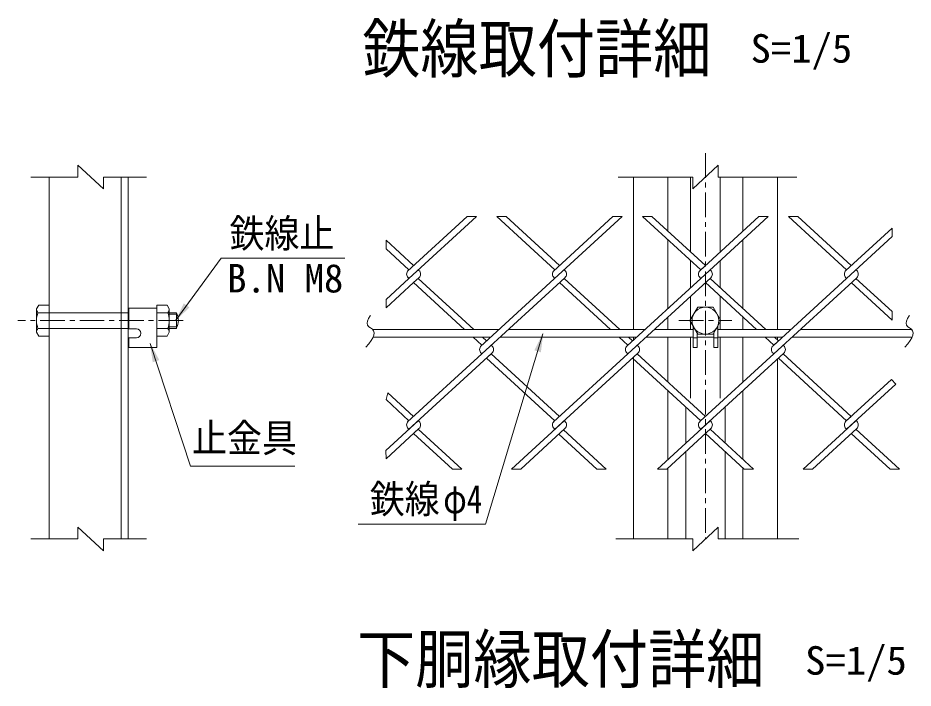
# Model space of a CAD drawing. Units: millimetres, scale not verified, with parts at other scales. Extents: x -4455 to 4455, y -3150 to 3150.
# Drawn here: x 1279 to 2641, y 304 to 1324 of the extents above; entities that cross this region are included whole.
import ezdxf
from ezdxf.enums import TextEntityAlignment as Align

# ---------------------------------------------------------------- set-up
doc = ezdxf.new("R2010")
doc.units = ezdxf.units.MM
doc.header["$LTSCALE"] = 30
doc.linetypes.add('DASHED', pattern=[7.5, 6, -1.5])
doc.linetypes.add('USER1', pattern=[2, 1.25, -0.25, 0.25, -0.25])
doc.layers.add('0-4_7詳細', color=7, linetype='Continuous', lineweight=18)
doc.styles.add('ＭＳ ゴシック', font='')
doc.styles.get('ＭＳ ゴシック').set_extended_font_data('MS Gothic')

msp = doc.modelspace()

# ---------------------------------------------------------------- linework, layer by layer
at = {"layer": '0-4_7詳細', "color": 1, "linetype": 'USER1'}
for p, q in [((2325.2, 1118.08), (2325.2, 531.05)), ((1530.43, 863.16), (1278.94, 863.16)), ((2284.9, 863.16), (2365.55, 863.16))]:
    msp.add_line(p, q, dxfattribs=at)
at = {"layer": '0-4_7詳細', "color": 4}
for p, q in [((1409.13, 1063.36), (1370.36, 1099.36)), ((1370.36, 1081.36), (1370.36, 1099.36)), ((2305.81, 1063.36), (2344.59, 1099.36)), ((2344.59, 1081.36), (2344.59, 1099.36)), ((1370.36, 1081.36), (1298.79, 1081.36)), ((1409.13, 1081.36), (1409.13, 1063.36)), ((1409.13, 1081.36), (1474.4, 1081.36)), ((2305.81, 1081.36), (2192.65, 1081.36)), ((2305.81, 1081.36), (2305.81, 1063.36)), ((2344.59, 1081.36), (2464.16, 1081.36)), ((1370.36, 531.05), (1370.36, 549.05)), ((1409.13, 513.05), (1370.36, 549.05)), ((2305.81, 513.05), (2344.59, 549.05)), ((2344.59, 531.05), (2344.59, 549.05)), ((1370.36, 531.05), (1298.79, 531.05)), ((1409.13, 531.05), (1474.4, 531.05)), ((1409.13, 531.05), (1409.13, 513.05)), ((2305.81, 531.05), (2189, 531.05)), ((2305.81, 531.05), (2305.81, 513.05)), ((2344.59, 531.05), (2467.4, 531.05))]:
    msp.add_line(p, q, dxfattribs=at)
at = {"layer": '0-4_7詳細', "lineweight": 9}
for p, q in [((1326.56, 1081.36), (1326.56, 531.05)), ((1436.06, 1081.36), (1436.06, 531.05)), ((1446.56, 1081.36), (1446.56, 531.05)), ((2215.7, 1081.36), (2215.7, 849.81)), ((2268.2, 1081.36), (2268.2, 999.2)), ((2302.7, 1081.36), (2302.7, 967.59)), ((2347.7, 1081.36), (2347.7, 967.59)), ((2382.2, 1081.36), (2382.2, 999.2)), ((2434.7, 1081.36), (2434.7, 849.81)), ((2268.2, 986.18), (2268.2, 881.72)), ((2382.2, 986.18), (2382.2, 881.72)), ((2302.7, 954.57), (2302.7, 913.33)), ((2347.7, 954.57), (2347.7, 913.33)), ((2317.02, 939.48), (2325.2, 946.97)), ((2317.02, 928.42), (2318.09, 927.44)), ((2302.7, 900.31), (2302.7, 849.81)), ((2347.7, 900.31), (2347.7, 849.81)), ((1307.36, 880.92), (1310.68, 886.68)), ((1310.68, 886.68), (1326.56, 886.68)), ((1326.56, 839.64), (1326.56, 886.68)), ((1490.18, 839.64), (1490.18, 886.68)), ((1307.36, 845.4), (1307.36, 880.92)), ((1309.42, 875.16), (1326.56, 875.16)), ((1447.58, 882.12), (1447.58, 850.62)), ((1507.32, 875.16), (1490.18, 875.16)), ((1509.38, 845.4), (1509.38, 880.92)), ((1509.38, 875.16), (1520.04, 875.16)), ((1520.04, 851.16), (1520.04, 875.16)), ((2268.2, 868.7), (2268.2, 849.81)), ((2382.2, 868.7), (2382.2, 849.81)), ((1309.42, 851.16), (1326.56, 851.16)), ((1447.58, 850.62), (1459.43, 850.62)), ((1507.32, 851.16), (1490.18, 851.16)), ((1509.38, 845.4), (1506.05, 839.64)), ((1509.38, 851.16), (1520.04, 851.16)), ((2011.35, 849.81), (1818.61, 849.81)), ((2233.38, 849.81), (2025.56, 849.81)), ((2306.45, 849.81), (2247.59, 849.81)), ((2306.45, 854.9), (2306.45, 822.12)), ((2308.92, 850.62), (2306.45, 850.62)), ((2341.48, 850.62), (2343.95, 850.62)), ((2343.95, 854.9), (2343.95, 822.12)), ((2455.41, 849.81), (2343.95, 849.81)), ((2638.88, 849.81), (2469.62, 849.81)), ((1446.56, 714.81), (1446.56, 834.81)), ((1447.58, 837.12), (1459.43, 837.12)), ((1447.58, 837.12), (1447.58, 822.12)), ((1506.05, 839.64), (1490.18, 839.64)), ((1998.25, 837.81), (1819.34, 837.81)), ((2220.28, 837.81), (2012.46, 837.81)), ((2215.7, 837.81), (2215.7, 833.61)), ((2306.45, 837.81), (2234.49, 837.81)), ((2268.2, 837.81), (2268.2, 769.71)), ((2302.7, 837.81), (2302.7, 744.97)), ((2312.45, 837.12), (2306.45, 837.12)), ((2312.45, 844.51), (2312.45, 822.12)), ((2337.95, 837.81), (2312.45, 837.81)), ((2337.95, 837.12), (2343.95, 837.12)), ((2442.31, 837.81), (2343.95, 837.81)), ((2347.7, 837.81), (2347.7, 744.97)), ((2382.2, 837.81), (2382.2, 769.71)), ((2434.7, 837.81), (2434.7, 833.61)), ((2639.61, 837.81), (2456.52, 837.81)), ((1447.58, 822.12), (1490.18, 822.12)), ((2221.29, 825.71), (2222.36, 824.73)), ((2221.29, 825.71), (2222.36, 824.73)), ((2312.45, 822.12), (2306.45, 822.12)), ((2443.32, 825.71), (2444.39, 824.73)), ((2443.32, 825.71), (2444.39, 824.73)), ((2215.7, 807.57), (2215.7, 531.05)), ((2434.7, 804.79), (2434.7, 531.05)), ((2268.2, 756.69), (2268.2, 652.22)), ((2382.2, 756.69), (2382.2, 652.22)), ((2295.2, 731.95), (2295.2, 676.97)), ((2355.2, 731.95), (2355.2, 676.97)), ((2295.2, 663.94), (2295.2, 531.05)), ((2355.2, 663.94), (2355.2, 531.05)), ((2268.2, 639.2), (2268.2, 531.05)), ((2382.2, 639.2), (2382.2, 531.05))]:
    msp.add_line(p, q, dxfattribs=at)
at = {"layer": '0-4_7詳細', "color": 3}
for p, q in [((1871.9, 938.5), (1962.51, 1021.53)), ((1874.04, 927.44), (1976.72, 1021.53)), ((1962.51, 1021.53), (1976.72, 1021.53)), ((2007.59, 1021.53), (2096.07, 940.46)), ((2007.59, 1021.53), (2021.8, 1021.53)), ((2021.8, 1021.53), (2103.17, 946.97)), ((2093.93, 938.5), (2184.54, 1021.53)), ((2095, 926.46), (2198.75, 1021.53)), ((2184.54, 1021.53), (2198.75, 1021.53)), ((2229.62, 1021.53), (2318.09, 940.46)), ((2229.62, 1021.53), (2243.83, 1021.53)), ((2243.83, 1021.53), (2325.2, 946.97)), ((2317.02, 939.48), (2406.57, 1021.53)), ((2318.09, 927.44), (2420.78, 1021.53)), ((2406.57, 1021.53), (2420.78, 1021.53)), ((2451.65, 1021.53), (2540.12, 940.46)), ((2451.65, 1021.53), (2465.86, 1021.53)), ((2465.86, 1021.53), (2547.23, 946.97)), ((2539.05, 939.48), (2609.34, 1003.89)), ((2609.34, 1003.89), (2609.34, 990.87)), ((1839.11, 985.48), (1881.14, 946.97)), ((1839.11, 972.46), (1839.11, 985.48)), ((2540.12, 927.44), (2609.34, 990.87)), ((1839.11, 972.46), (1874.04, 940.46)), ((1888.25, 940.46), (1889.32, 939.48)), ((1888.25, 940.46), (1889.32, 939.48)), ((2110.28, 940.46), (2111.35, 939.48)), ((2110.28, 940.46), (2111.35, 939.48)), ((2332.3, 940.46), (2333.37, 939.48)), ((2332.3, 940.46), (2333.37, 939.48)), ((2554.33, 940.46), (2555.4, 939.48)), ((2554.33, 940.46), (2555.4, 939.48)), ((2554.33, 940.46), (2555.4, 939.48)), ((2554.33, 940.46), (2555.4, 939.48)), ((1839.11, 895.44), (1874.04, 927.44)), ((1872.6, 928.76), (1874.04, 927.44)), ((1872.6, 928.76), (1874.04, 927.44)), ((1872.97, 928.42), (1874.04, 927.44)), ((1872.97, 928.42), (1874.04, 927.44)), ((1881.14, 920.93), (1889.32, 928.42)), ((1888.25, 927.44), (1972.97, 849.81)), ((1982.91, 823.75), (2095, 926.46)), ((1985.05, 812.69), (2111.35, 928.42)), ((2095, 928.42), (2096.07, 927.44)), ((2110.28, 927.44), (2194.99, 849.81)), ((2206.01, 824.73), (2318.09, 927.44)), ((2332.3, 927.44), (2417.02, 849.81)), ((2428.04, 824.73), (2540.12, 927.44)), ((2429.11, 812.69), (2555.4, 928.42)), ((2539.05, 928.42), (2540.12, 927.44)), ((2554.33, 927.44), (2609.34, 877.03)), ((1839.11, 882.41), (1881.14, 920.93)), ((1881.14, 920.93), (1958.76, 849.81)), ((2103.17, 920.93), (2180.78, 849.81)), ((2325.2, 920.93), (2402.81, 849.81)), ((2547.23, 920.93), (2609.34, 864.01)), ((1839.11, 882.41), (1839.11, 895.44)), ((2609.34, 877.03), (2609.34, 864.01)), ((1971.85, 837.81), (1985.05, 825.71)), ((1986.06, 837.81), (1992.16, 832.22)), ((2193.88, 837.81), (2207.08, 825.71)), ((2208.09, 837.81), (2214.19, 832.22)), ((2415.91, 837.81), (2429.11, 825.71)), ((2428.04, 824.73), (2436.21, 832.22)), ((2430.12, 837.81), (2436.21, 832.22)), ((1999.26, 825.71), (2000.33, 824.73)), ((1999.26, 825.71), (2000.33, 824.73)), ((1871.9, 709), (1985.05, 812.69)), ((1872.97, 696.96), (2000.33, 813.67)), ((1983.61, 814.01), (1985.05, 812.69)), ((1983.98, 813.67), (1985.05, 812.69)), ((1983.98, 813.67), (1985.05, 812.69)), ((1992.16, 806.18), (2000.33, 813.67)), ((1992.16, 806.18), (2096.07, 710.97)), ((1999.26, 812.69), (2103.17, 717.48)), ((2093.93, 709), (2207.08, 812.69)), ((2095, 696.96), (2222.36, 813.67)), ((2214.19, 806.18), (2318.09, 710.97)), ((2221.29, 812.69), (2325.2, 717.48)), ((2317.02, 709.99), (2429.11, 812.69)), ((2318.09, 697.95), (2444.39, 813.67)), ((2428.04, 813.67), (2429.11, 812.69)), ((2436.21, 806.18), (2540.12, 710.97)), ((2443.32, 812.69), (2547.23, 717.48)), ((2539.05, 709.99), (2608.57, 773.69)), ((2540.12, 697.95), (2615.1, 766.65)), ((2608.57, 773.69), (2615.1, 766.65)), ((1841.86, 753.47), (1839.11, 742.97)), ((1841.86, 753.47), (1881.14, 717.48)), ((1839.11, 742.97), (1874.04, 710.97)), ((1838.94, 665.78), (1888.25, 710.97)), ((1888.25, 710.97), (1889.32, 709.99)), ((1888.25, 710.97), (1889.32, 709.99)), ((2030.04, 637.45), (2110.28, 710.97)), ((2110.28, 710.97), (2111.35, 709.99)), ((2110.28, 710.97), (2111.35, 709.99)), ((2252.07, 637.45), (2332.3, 710.97)), ((2332.3, 710.97), (2333.37, 709.99)), ((2332.3, 710.97), (2333.37, 709.99)), ((2474.1, 637.45), (2554.33, 710.97)), ((2539.05, 709.99), (2547.23, 717.48)), ((2554.33, 710.97), (2555.4, 709.99)), ((2554.33, 710.97), (2555.4, 709.99)), ((1839.16, 652.96), (1889.32, 698.93)), ((1872.97, 698.93), (1874.04, 697.95)), ((1872.97, 698.93), (1874.04, 697.95)), ((1881.14, 691.43), (1889.32, 698.93)), ((1888.25, 697.95), (1954.27, 637.45)), ((2044.25, 637.45), (2111.35, 698.93)), ((2095, 698.93), (2096.07, 697.95)), ((2095, 698.93), (2096.07, 697.95)), ((2103.17, 691.43), (2111.35, 698.93)), ((2109.21, 696.96), (2174.16, 637.45)), ((2266.28, 637.45), (2333.37, 698.93)), ((2317.02, 698.93), (2318.09, 697.95)), ((2332.3, 697.95), (2398.33, 637.45)), ((2488.31, 637.45), (2555.4, 698.93)), ((2539.05, 698.93), (2540.12, 697.95)), ((2554.33, 697.95), (2620.36, 637.45)), ((1881.14, 691.43), (1940.06, 637.45)), ((2102.1, 690.45), (2159.95, 637.45)), ((2325.2, 691.43), (2384.12, 637.45)), ((2547.23, 691.43), (2606.15, 637.45)), ((1838.94, 665.78), (1839.16, 652.96)), ((1940.06, 637.45), (1954.27, 637.45)), ((2030.04, 637.45), (2044.25, 637.45)), ((2159.95, 637.45), (2174.16, 637.45)), ((2252.07, 637.45), (2266.28, 637.45)), ((2384.12, 637.45), (2398.33, 637.45)), ((2474.1, 637.45), (2488.31, 637.45)), ((2606.15, 637.45), (2620.36, 637.45))]:
    msp.add_line(p, q, dxfattribs=at)
at = {"layer": '0-4_7詳細', "color": 3, "linetype": 'DASHED'}
for p, q in [((1326.56, 875.16), (1447.58, 875.16)), ((1326.56, 851.16), (1447.58, 851.16))]:
    msp.add_line(p, q, dxfattribs=at)
at = {"layer": '0-4_7詳細', "color": 1}
for p, q in [((1509.38, 872.76), (1521.25, 872.76)), ((1509.38, 853.56), (1521.25, 853.56))]:
    msp.add_line(p, q, dxfattribs=at)
at = {"layer": '0-4_7詳細', "lineweight": 9}
for points in [[(1776.27, 958.33), (1588.28, 958.33), (1519.17, 863.63)], [(1509.38, 880.92), (1506.05, 886.68), (1490.18, 886.68)], [(1447.58, 882.12), (1490.18, 882.12), (1490.18, 822.12)], [(1307.36, 845.4), (1310.68, 839.64), (1326.56, 839.64)], [(2337.95, 844.51), (2337.95, 822.12), (2343.95, 822.12)]]:
    msp.add_lwpolyline(points, dxfattribs=at)
at = {"layer": '0-4_7詳細', "color": 3}
msp.add_lwpolyline([(2206.01, 813.67), (2207.08, 812.69), (2333.38, 928.42)], dxfattribs=at)
msp.add_lwpolyline([(2348.72, 863.16), (2336.96, 883.53), (2313.44, 883.53), (2301.68, 863.16), (2313.44, 842.79), (2336.96, 842.79)], close=True, dxfattribs=at)
at = {"layer": '0-4_7詳細', "color": 4}
for points in [[(1815.54, 870.9), (1815.23, 870.51), (1812.57, 866.31), (1811, 862.56), (1810.53, 859.24), (1811.16, 856.37), (1812.88, 853.93), (1815.69, 851.94), (1818.52, 849.94), (1820.28, 847.46), (1820.96, 844.5), (1820.56, 841.07), (1819.1, 837.16), (1816.56, 832.78), (1812.94, 827.92), (1808.26, 822.59)], [(2635.81, 870.9), (2635.5, 870.51), (2632.84, 866.31), (2631.27, 862.56), (2630.8, 859.24), (2631.42, 856.37), (2633.15, 853.93), (2635.96, 851.94), (2638.79, 849.94), (2640.54, 847.46), (2641.23, 844.5), (2640.83, 841.07), (2639.37, 837.16), (2636.83, 832.78), (2633.21, 827.92), (2628.52, 822.59)]]:
    msp.add_lwpolyline(points, dxfattribs=at)
at = {"layer": '0-4_7詳細', "color": 1}
for points in [[(1796.75, 553.59), (1990.65, 553.59), (2077.92, 843.24)], [(1700.12, 641.64), (1541.61, 641.64), (1480.34, 828.1)]]:
    msp.add_lwpolyline(points, dxfattribs=at)
at = {"layer": '0-4_7詳細', "color": 3}
msp.add_circle((2325.2, 863.16), 20.4, dxfattribs=at)
for centre, start, end in [((1878.03, 933.95), 132.5, 227.5), ((1884.25, 933.95), 312.5, 47.5), ((2100.06, 933.95), 132.5, 227.5), ((2106.28, 933.95), 312.5, 47.5), ((2322.09, 933.95), 132.5, 227.5), ((2328.31, 933.95), 312.5, 47.5), ((2544.12, 933.95), 132.5, 227.5), ((2550.34, 933.95), 312.5, 47.5), ((1989.05, 819.2), 132.5, 227.5), ((1995.27, 819.2), 312.5, 47.5), ((2211.08, 819.2), 132.5, 227.5), ((2217.29, 819.2), 312.5, 47.5), ((2433.11, 819.2), 132.5, 227.5), ((2439.32, 819.2), 312.5, 47.5), ((1878.03, 704.46), 132.5, 227.5), ((1884.25, 704.46), 312.5, 47.5), ((2100.06, 704.46), 132.5, 227.5), ((2106.28, 704.46), 312.5, 47.5), ((2322.09, 704.46), 132.5, 227.5), ((2328.31, 704.46), 312.5, 47.5), ((2544.12, 704.46), 132.5, 227.5), ((2550.34, 704.46), 312.5, 47.5)]:
    msp.add_arc(centre, 7.5, start, end, dxfattribs=at)
at = {"layer": '0-4_7詳細', "lineweight": 9}
for centre, radius, start, end in [((1316.44, 880.92), 9.09, 180, 219.3382), ((1343.36, 863.16), 36, 160.52878, 199.47122), ((1500.29, 880.92), 9.09, 320.6618, 0), ((1473.38, 863.16), 36, 340.52878, 19.47122), ((1499.25, 863.16), 24, 330, 30), ((1316.44, 845.4), 9.09, 140.6618, 180), ((1459.43, 843.87), 6.75, 270, 90), ((1500.29, 845.4), 9.09, 0, 39.3382)]:
    msp.add_arc(centre, radius, start, end, dxfattribs=at)
at = {"layer": '0-4_7詳細'}
msp.add_solid([(1517.99, 862.02), (1531.47, 889.32), (1539.89, 883.18)], dxfattribs=at)
at = {"layer": '0-4_7詳細', "color": 1}
for points in [[(2078.5, 845.15), (2074.83, 814.93), (2064.86, 817.93)], [(1479.72, 830), (1494.03, 803.12), (1484.13, 799.87)]]:
    msp.add_solid(points, dxfattribs=at)

# ---------------------------------------------------------------- texts
at = {"layer": '0-4_7詳細', "style": 'ＭＳ ゴシック', "width": 0.9}
for s, p in [('鉄線取付詳細', (1802.96, 1219.09)), ('下胴縁取付詳細', (1795, 290.64))]:
    msp.add_text(s, height=72.14, dxfattribs=at).set_placement(p, align=Align.BOTTOM_LEFT)
at = {"layer": '0-4_7詳細', "color": 3, "style": 'ＭＳ ゴシック'}
for s, width, p in [('S=1/5', 1.05, (2393.83, 1242.47)), ('鉄線止', 0.9, (1600.99, 961.25)), ('止金具', 0.9, (1543.95, 650.04)), ('鉄線', 0.9, (1814.43, 557.19)), ('φ4', 0.8, (1926.21, 557.19)), ('S=1/5', 1.05, (2476.93, 311.59))]:
    msp.add_text(s, height=43.33, dxfattribs=dict(at, width=width)).set_placement(p, align=Align.BOTTOM_LEFT)
msp.add_text('B.N M8', height=43.33, dxfattribs=at).set_placement((1597.34, 892.99), align=Align.BOTTOM_LEFT)

doc.saveas('drawing.dxf')
